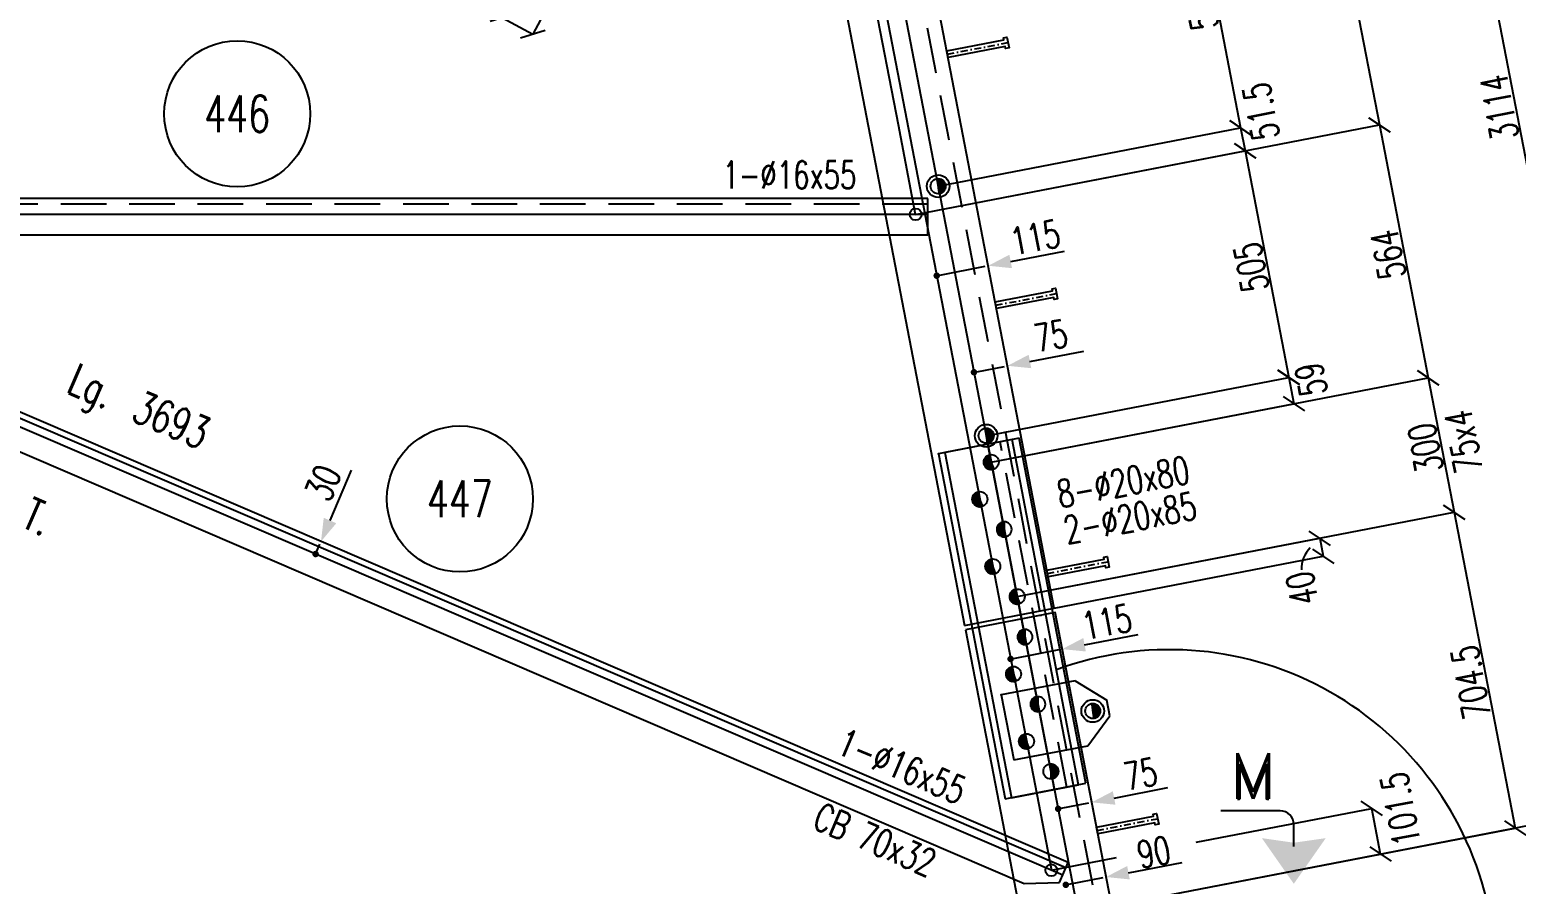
# Model space of a CAD drawing. Extents: x 554281 to 570501, y -34108 to -22628.
# Drawn here: x 565611 to 568868, y -29929 to -28057 of the extents above; entities that cross this region are included whole.
import ezdxf
from ezdxf.enums import TextEntityAlignment as Align

# ---------------------------------------------------------------- set-up
doc = ezdxf.new("R2010")
doc.units = 0
doc.header["$LTSCALE"] = 200
doc.header["$MEASUREMENT"] = 0
doc.linetypes.add('DASHDOT', pattern=[1, 0.5, -0.25, 0, -0.25])
doc.linetypes.add('DASHED', pattern=[0.75, 0.5, -0.25])
doc.layers.get('0').update_dxf_attribs({"linetype": 'CONTINUOUS'})
for name, color, linetype in [('ASSI', 6, 'CONTINUOUS'), ('BOLLINI_1', 7, 'CONTINUOUS'), ('Echelon', 1, 'CONTINUOUS'), ('FORI', 2, 'CONTINUOUS'), ('LINEA_ANG', 2, 'CONTINUOUS'), ('LINEE_PIASTRA', 2, 'CONTINUOUS'), ('LINEE_PIASTRE', 2, 'CONTINUOUS'), ('LS', 7, 'CONTINUOUS'), ('LSP', 3, 'CONTINUOUS'), ('MZ', 6, 'DASHDOT'), ('PIASTRE', 5, 'CONTINUOUS'), ('QT_MAL', 7, 'CONTINUOUS'), ('QT_MPR', 7, 'CONTINUOUS'), ('QT_MSP', 7, 'CONTINUOUS'), ('TRAT-Y', 7, 'DASHED')]:
    doc.layers.add(name, color=color, linetype=linetype)
doc.styles.add('QUOTE', font='ROMANS8.SHX', dxfattribs={"width": 0.7})
doc.styles.add('RD', font='ROMAND8.SHX', dxfattribs={"width": 0.7})
doc.styles.add('RQL', font='ROMANS8.SHX', dxfattribs={"width": 0.7})
doc.styles.add('RS', font='ROMANS8.shx', dxfattribs={"width": 0.7})
doc.styles.get("Standard").update_dxf_attribs({"font": 'ROMANS8.SHX', "width": 0.7})
doc.dimstyles.new('FRECCE1', dxfattribs={"dimtxt": 60, "dimasz": 6.66, "dimexe": 0, "dimexo": 0, "dimgap": 1, "dimtad": 1, "dimzin": 0, "dimdsep": 46, "dimtxsty": 'RS', "dimblk1": 'QUOTP', "dimblk2": 'QUOTF', "dimsah": 1, "dimcen": 0, "dimclrd": 2, "dimclre": 2, "dimclrt": 7, "dimadec": 0, "dimazin": 0, "dimtfac": 1, "dimtix": 1, "dimtmove": 2, "dimatfit": 3, "dimldrblk": 'QUOTP', "dimfxl": 1, "dimtolj": 1, "dimtzin": 0, "dimarcsym": 0})
doc.dimstyles.new('TRATTO', dxfattribs={"dimscale": 0, "dimtxt": 60, "dimasz": 40, "dimexe": 0, "dimexo": 0, "dimgap": 5, "dimtad": 1, "dimrnd": 0.5, "dimdsep": 46, "dimtxsty": 'RS', "dimblk1": 'OBLIQUE', "dimblk2": 'OBLIQUE', "dimsah": 1, "dimcen": 0.09, "dimclrd": 2, "dimclre": 2, "dimclrt": 7, "dimadec": 0, "dimazin": 0, "dimtfac": 1, "dimtix": 1, "dimtmove": 2, "dimatfit": 3, "dimfxl": 1, "dimtolj": 1, "dimtzin": 0, "dimarcsym": 0})

# ---------------------------------------------------------------- blocks, each defined once
blk = doc.blocks.new('ASSE98')
blk.add_line((0, 0), (1, 0))
at = {"color": 7, "style": 'QUOTE', "width": 0.5, "flags": 1}
for tag, p in [('TI', (1.38308, 6.82731)), ('DI_S', (1.38308, 6.42178)), ('D_S', (1.38308, 6.02092)), ('E_S', (1.38308, 5.68065)), ('NFORI', (1.36454, 5.29792)), ('ALAR', (1.36349, 4.93246)), ('FAM', (1.3775, 4.54645)), ('ALA', (1.38308, 4.19257)), ('DISP2', (1.38308, 3.84971)), ('DISP1', (1.38308, 3.50686)), ('PINZAF', (1.38308, 3.164)), ('PINZAI', (1.38308, 2.82114)), ('TRP', (1.38308, 2.47829)), ('NP', (1.38308, 2.13543)), ('SV', (1.38308, 1.79257)), ('PESO', (1.38308, 1.44971)), ('QUA', (1.38308, 1.10686)), ('LUN', (1.38308, 0.764)), ('PROF', (1.38308, 0.42114)), ('POS', (1.38308, 0.07829))]:
    blk.add_attdef(tag, p, '', height=0.2, dxfattribs=at)
at = {"color": 7, "flags": 1}
for tag, p in [('LAV1', (3.07431, 6.82847)), ('LAV2', (3.07431, 6.49513)), ('LAV3', (3.07431, 6.1618)), ('LAV4', (3.07431, 5.82847)), ('LAV5', (3.07431, 5.49513)), ('LAV6', (3.07431, 5.1618)), ('LAV7', (3.07431, 4.82847)), ('LAV8', (3.07431, 4.49513)), ('LAV9', (3.07431, 4.1618)), ('LAV10', (3.07431, 3.82847))]:
    blk.add_attdef(tag, p, '', height=0.2, dxfattribs=at)
blk = doc.blocks.new('16')
blk.add_circle((0, 0), 1)
blk = doc.blocks.new('20')
at = {"color": 0}
for p, q in [((0, 0.98), (0.02, 1)), ((0, 0.94), (0.06, 1)), ((1, -0.01), (0, 0.99)), ((0, 0.89), (0.1, 0.99)), ((0, 0.85), (0.14, 0.99)), ((0, 0.8), (0.18, 0.98)), ((0, 0.76), (0.22, 0.98)), ((0, 0.71), (0.25, 0.97)), ((0, 0.67), (0.29, 0.96)), ((1, -0.05), (0, 0.95)), ((0, 0.62), (0.32, 0.95)), ((0, 0.58), (0.36, 0.93)), ((0, 0.53), (0.39, 0.92)), ((0, 0.49), (0.42, 0.91)), ((1, -0.09), (0, 0.9)), ((0, 0.44), (0.45, 0.89)), ((0, 0.4), (0.48, 0.88)), ((0.99, -0.13), (0, 0.86)), ((0, 0.35), (0.51, 0.86)), ((0, 0.31), (0.54, 0.84)), ((0, 0.26), (0.56, 0.83)), ((0.99, -0.17), (0, 0.81)), ((0, 0.22), (0.59, 0.81)), ((0, 0.17), (0.61, 0.79)), ((0.98, -0.21), (0, 0.77)), ((0, 0.13), (0.64, 0.77)), ((0, 0.08), (0.66, 0.75)), ((0, 0.04), (0.69, 0.73)), ((0.97, -0.25), (0, 0.72)), ((0, -0.01), (0.71, 0.7)), ((0.96, -0.28), (0, 0.68)), ((0, -0.05), (0.73, 0.68)), ((0, -0.1), (0.75, 0.66)), ((0.95, -0.32), (0, 0.63)), ((0, -0.14), (0.77, 0.63)), ((0, -0.19), (0.79, 0.61)), ((0.94, -0.35), (0, 0.59)), ((0, -0.23), (0.81, 0.58)), ((0, -0.28), (0.83, 0.56)), ((0.92, -0.38), (0, 0.54)), ((0, -0.32), (0.85, 0.53)), ((0.91, -0.41), (0, 0.5)), ((0, -0.36), (0.87, 0.5)), ((0, -0.41), (0.88, 0.47)), ((0.9, -0.44), (0, 0.45)), ((0, -0.45), (0.9, 0.44)), ((0.88, -0.47), (0, 0.41)), ((0, -0.5), (0.91, 0.41)), ((0, -0.54), (0.92, 0.38)), ((0.87, -0.5), (0, 0.36)), ((0, -0.59), (0.94, 0.35)), ((0.85, -0.53), (0, 0.32)), ((0, -0.63), (0.95, 0.31)), ((0, -0.68), (0.96, 0.28)), ((0.83, -0.56), (0, 0.27)), ((0, -0.72), (0.97, 0.25)), ((0.81, -0.58), (0, 0.23)), ((0, -0.77), (0.98, 0.21)), ((0.79, -0.61), (0, 0.18)), ((0, -0.81), (0.99, 0.17)), ((0.77, -0.63), (0, 0.14)), ((0, -0.86), (0.99, 0.13)), ((0.75, -0.66), (0, 0.09)), ((0, -0.9), (1, 0.09)), ((0.73, -0.68), (0, 0.05)), ((0, -0.95), (1, 0.05)), ((0.71, -0.7), (0, 0.01)), ((0, -0.99), (1, 0.01)), ((1, 0.04), (0.04, 1)), ((1, 0.09), (0.09, 1)), ((0.99, 0.14), (0.14, 0.99)), ((0.98, 0.19), (0.19, 0.98)), ((0.97, 0.25), (0.25, 0.97)), ((0.95, 0.31), (0.31, 0.95)), ((0.92, 0.38), (0.38, 0.92)), ((0.88, 0.47), (0.47, 0.88)), ((0.81, 0.59), (0.59, 0.81)), ((0.69, -0.73), (0, -0.04)), ((0.66, -0.75), (0, -0.08)), ((0.64, -0.77), (0, -0.13)), ((0.61, -0.79), (0, -0.17)), ((0.59, -0.81), (0, -0.22)), ((0.56, -0.83), (0, -0.26)), ((0.54, -0.84), (0, -0.31)), ((0.51, -0.86), (0, -0.35)), ((0.48, -0.88), (0, -0.4)), ((0.45, -0.89), (0, -0.44)), ((0.42, -0.91), (0, -0.49)), ((0.39, -0.92), (0, -0.53)), ((0.36, -0.93), (0, -0.58)), ((0.32, -0.95), (0, -0.62)), ((0.29, -0.96), (0, -0.67)), ((0.25, -0.97), (0, -0.71)), ((0.22, -0.98), (0, -0.76)), ((0.18, -0.98), (0, -0.8)), ((0.14, -0.99), (0, -0.85)), ((0.1, -0.99), (0, -0.89)), ((0.04, -1), (1, -0.04)), ((0.09, -1), (1, -0.09)), ((0.14, -0.99), (0.99, -0.14)), ((0.19, -0.98), (0.98, -0.19)), ((0.25, -0.97), (0.97, -0.25)), ((0.31, -0.95), (0.95, -0.31)), ((0.38, -0.92), (0.92, -0.38)), ((0.47, -0.88), (0.88, -0.47)), ((0.59, -0.81), (0.81, -0.59))]:
    blk.add_line(p, q, dxfattribs=at)
blk.add_line((0, 1), (0, -1))
blk.add_circle((0, 0), 1)
blk = doc.blocks.new('MRKR_98')
blk.add_point((0, 0))
at = {"color": 7, "style": 'QUOTE', "width": 0.5, "flags": 1}
for tag, p in [('TI', (3.73, 6.83)), ('DI_S', (3.73, 6.42)), ('AUX2', (3.71, 4.93)), ('NFORI', (3.72, 5.3)), ('D_S', (3.73, 6.02)), ('E_S', (3.73, 5.68)), ('AUX1', (3.73, 4.19)), ('FAM', (3.73, 4.55)), ('COMMESSA', (3.73, 3.85)), ('MD', (3.73, 3.51)), ('MP', (3.73, 3.16)), ('LARGHEZZA', (3.73, 2.82)), ('SPESSORE', (3.73, 2.48)), ('NP', (3.73, 2.14)), ('SV', (3.73, 1.79)), ('PESO', (3.73, 1.45)), ('QUA', (3.73, 1.11)), ('LUN', (3.73, 0.76)), ('PROF', (3.73, 0.42)), ('POS', (3.73, 0.08))]:
    blk.add_attdef(tag, p, '', height=0.2, dxfattribs=at)
at = {"color": 7, "flags": 1}
for tag, p in [('LAV1', (5.26, 6.88)), ('LAV2', (5.26, 6.55)), ('LAV3', (5.26, 6.21)), ('LAV4', (5.26, 5.88)), ('LAV5', (5.26, 5.55)), ('LAV6', (5.26, 5.21)), ('LAV7', (5.26, 4.88)), ('LAV8', (5.26, 4.55)), ('LAV9', (5.26, 4.21)), ('LAV10', (5.26, 3.88))]:
    blk.add_attdef(tag, p, '', height=0.2, dxfattribs=at)
blk = doc.blocks.new('A$C6E393FD9')
at = {"layer": 'Echelon', "color": 3}
blk.add_lwpolyline([(2.5, 0), (0, 19.8), (168.6, 41.4), (167.9, 47.2), (177.8, 48.5), (181.8, 17.1), (171.9, 15.8), (171.2, 21.6), (2.5, 0)], close=True, dxfattribs=at)
at = {"layer": 'MZ', "ltscale": 0.2}
blk.add_line((1.3, 9.9), (179.8, 32.8), dxfattribs=at)
blk = doc.blocks.new('P20')
at = {"color": 0}
for p, q in [((0, 0.98), (0.02, 1)), ((0, 0.94), (0.06, 1)), ((1, -0.01), (0, 0.99)), ((0, 0.89), (0.1, 0.99)), ((0, 0.85), (0.14, 0.99)), ((0, 0.8), (0.18, 0.98)), ((0, 0.76), (0.22, 0.98)), ((0, 0.71), (0.25, 0.97)), ((0, 0.67), (0.29, 0.96)), ((1, -0.05), (0, 0.95)), ((0, 0.62), (0.32, 0.95)), ((0, 0.58), (0.36, 0.93)), ((0, 0.53), (0.39, 0.92)), ((0, 0.49), (0.42, 0.91)), ((1, -0.09), (0, 0.9)), ((0, 0.44), (0.45, 0.89)), ((0, 0.4), (0.48, 0.88)), ((0.99, -0.13), (0, 0.86)), ((0, 0.35), (0.51, 0.86)), ((0, 0.31), (0.54, 0.84)), ((0, 0.26), (0.56, 0.83)), ((0.99, -0.17), (0, 0.81)), ((0, 0.22), (0.59, 0.81)), ((0, 0.17), (0.61, 0.79)), ((0.98, -0.21), (0, 0.77)), ((0, 0.13), (0.64, 0.77)), ((0, 0.08), (0.66, 0.75)), ((0, 0.04), (0.69, 0.73)), ((0.97, -0.25), (0, 0.72)), ((0, -0.01), (0.71, 0.7)), ((0.96, -0.28), (0, 0.68)), ((0, -0.05), (0.73, 0.68)), ((0, -0.1), (0.75, 0.66)), ((0.95, -0.32), (0, 0.63)), ((0, -0.14), (0.77, 0.63)), ((0, -0.19), (0.79, 0.61)), ((0.94, -0.35), (0, 0.59)), ((0, -0.23), (0.81, 0.58)), ((0, -0.28), (0.83, 0.56)), ((0.92, -0.38), (0, 0.54)), ((0, -0.32), (0.85, 0.53)), ((0.91, -0.41), (0, 0.5)), ((0, -0.36), (0.87, 0.5)), ((0, -0.41), (0.88, 0.47)), ((0.9, -0.44), (0, 0.45)), ((0, -0.45), (0.9, 0.44)), ((0.88, -0.47), (0, 0.41)), ((0, -0.5), (0.91, 0.41)), ((0, -0.54), (0.92, 0.38)), ((0.87, -0.5), (0, 0.36)), ((0, -0.59), (0.94, 0.35)), ((0.85, -0.53), (0, 0.32)), ((0, -0.63), (0.95, 0.31)), ((0, -0.68), (0.96, 0.28)), ((0.83, -0.56), (0, 0.27)), ((0, -0.72), (0.97, 0.25)), ((0.81, -0.58), (0, 0.23)), ((0, -0.77), (0.98, 0.21)), ((0.79, -0.61), (0, 0.18)), ((0, -0.81), (0.99, 0.17)), ((0.77, -0.63), (0, 0.14)), ((0, -0.86), (0.99, 0.13)), ((0.75, -0.66), (0, 0.09)), ((0, -0.9), (1, 0.09)), ((0.73, -0.68), (0, 0.05)), ((0, -0.95), (1, 0.05)), ((0.71, -0.7), (0, 0.01)), ((0, -0.99), (1, 0.01)), ((1, 0.04), (0.04, 1)), ((1, 0.09), (0.09, 1)), ((0.99, 0.14), (0.14, 0.99)), ((0.98, 0.19), (0.19, 0.98)), ((0.97, 0.25), (0.25, 0.97)), ((0.95, 0.31), (0.31, 0.95)), ((0.92, 0.38), (0.38, 0.92)), ((0.88, 0.47), (0.47, 0.88)), ((0.81, 0.59), (0.59, 0.81)), ((0.69, -0.73), (0, -0.04)), ((0.66, -0.75), (0, -0.08)), ((0.64, -0.77), (0, -0.13)), ((0.61, -0.79), (0, -0.17)), ((0.59, -0.81), (0, -0.22)), ((0.56, -0.83), (0, -0.26)), ((0.54, -0.84), (0, -0.31)), ((0.51, -0.86), (0, -0.35)), ((0.48, -0.88), (0, -0.4)), ((0.45, -0.89), (0, -0.44)), ((0.42, -0.91), (0, -0.49)), ((0.39, -0.92), (0, -0.53)), ((0.36, -0.93), (0, -0.58)), ((0.32, -0.95), (0, -0.62)), ((0.29, -0.96), (0, -0.67)), ((0.25, -0.97), (0, -0.71)), ((0.22, -0.98), (0, -0.76)), ((0.18, -0.98), (0, -0.8)), ((0.14, -0.99), (0, -0.85)), ((0.1, -0.99), (0, -0.89)), ((0.04, -1), (1, -0.04)), ((0.09, -1), (1, -0.09)), ((0.14, -0.99), (0.99, -0.14)), ((0.19, -0.98), (0.98, -0.19)), ((0.25, -0.97), (0.97, -0.25)), ((0.31, -0.95), (0.95, -0.31)), ((0.38, -0.92), (0.92, -0.38)), ((0.47, -0.88), (0.88, -0.47)), ((0.59, -0.81), (0.81, -0.59))]:
    blk.add_line(p, q, dxfattribs=at)
for radius in [1.5, 1]:
    blk.add_circle((0, 0), radius)
blk = doc.blocks.new('QUOTP')
at = {"layer": 'ASSI', "color": 2, "const_width": 1.07}
blk.add_lwpolyline([(-0.53, 0, 1), (0.53, 0, 1)], format="xyb", close=True, dxfattribs=at)
blk = doc.blocks.new('QUOTF')
at = {"layer": 'LS', "color": 2}
blk.add_line((7.5, 0), (25.5, 0), dxfattribs=at)
blk.add_solid([(7.5, 2.25), (0, 0), (7.5, -2.25)], dxfattribs=at)
blk = doc.blocks.new('*D36')
at = {"layer": 'QT_MAL', "color": 2, "lineweight": -2, "transparency": 16777216}
for p, q in [((567604.6, -28594.6), (567704.4, -28575.3)), ((567711, -28574.1), (567711, -28574.1)), ((567598, -28595.8), (567598, -28595.8))]:
    blk.add_line(p, q, dxfattribs=at)
at = {"layer": 'QT_MAL', "color": 2, "lineweight": -2, "transparency": 16777216, "xscale": 6.66, "yscale": 6.66, "zscale": 6.66}
for name, p, rotation in [('QUOTF', (567711, -28574.1), 10.91543261025154), ('QUOTP', (567598, -28595.8), 190.9154326102515)]:
    blk.add_blockref(name, p, dxfattribs=dict(at, rotation=rotation))
at = {"layer": 'QT_MAL', "color": 7, "transparency": 16777216, "insert": (567813.9, -28512.2), "char_height": 60, "attachment_point": 5, "rotation": 10.9154, "style": 'RS'}
blk.add_mtext('\\A1;115', dxfattribs=at)
blk = doc.blocks.new('*D37')
at = {"layer": 'QT_MAL', "color": 2, "lineweight": -2, "transparency": 16777216}
for p, q in [((567679.6, -28807.4), (567679.6, -28807.4)), ((567686.1, -28806.1), (567746.7, -28794.5)), ((567753.2, -28793.2), (567753.2, -28793.2))]:
    blk.add_line(p, q, dxfattribs=at)
at = {"layer": 'QT_MAL', "color": 2, "lineweight": -2, "transparency": 16777216, "xscale": 6.66, "yscale": 6.66, "zscale": 6.66}
for name, p, rotation in [('QUOTF', (567753.2, -28793.2), 10.91543261025154), ('QUOTP', (567679.6, -28807.4), 190.9154326102515)]:
    blk.add_blockref(name, p, dxfattribs=dict(at, rotation=rotation))
at = {"layer": 'QT_MAL', "color": 7, "transparency": 16777216, "insert": (567848.1, -28727.5), "char_height": 60, "attachment_point": 5, "rotation": 10.9154, "style": 'RS'}
blk.add_mtext('\\A1;75', dxfattribs=at)
blk = doc.blocks.new('_OBLIQUE')
at = {"color": 0, "linetype": 'ByBlock'}
blk.add_line((-0.5, -0.5), (0.5, 0.5), dxfattribs=at)
blk = doc.blocks.new('*D43')
at = {"layer": 'QT_MPR', "color": 2, "lineweight": -2, "transparency": 16777216}
for p, q in [((567318.1, -26932.9), (568570, -26691.4)), ((568570, -26691.4), (569159.6, -29748.8)), ((567907.7, -29990.3), (569159.6, -29748.8))]:
    blk.add_line(p, q, dxfattribs=at)
at = {"layer": 'QT_MPR', "color": 2, "lineweight": -2, "transparency": 16777216, "xscale": 40, "yscale": 40, "zscale": 40}
for p, rotation in [((568570, -26691.4), 100.9154326102515), ((569159.6, -29748.8), 280.9154326102516)]:
    blk.add_blockref('_OBLIQUE', p, dxfattribs=dict(at, rotation=rotation))
at = {"layer": 'QT_MPR', "color": 7, "transparency": 16777216, "insert": (568830.4, -28226.8), "char_height": 60, "attachment_point": 5, "rotation": 100.9154, "style": 'RS'}
blk.add_mtext('\\A1;3114', dxfattribs=at)
blk = doc.blocks.new('*D55')
at = {"layer": 'QT_MPR', "color": 2, "lineweight": -2, "transparency": 16777216}
for p, q in [((567286.1, -26978.3), (568282.7, -26786.1)), ((568282.7, -26786.1), (568568, -28265.6)), ((567551.8, -28461.6), (568568, -28265.6))]:
    blk.add_line(p, q, dxfattribs=at)
at = {"layer": 'QT_MPR', "color": 2, "lineweight": -2, "transparency": 16777216, "xscale": 40, "yscale": 40, "zscale": 40}
for p, rotation in [((568282.7, -26786.1), 100.9154326102515), ((568568, -28265.6), 280.9154326102516)]:
    blk.add_blockref('_OBLIQUE', p, dxfattribs=dict(at, rotation=rotation))
at = {"layer": 'QT_MPR', "color": 7, "transparency": 16777216, "insert": (568391, -27532.5), "char_height": 60, "attachment_point": 5, "rotation": 100.9154, "style": 'RS'}
blk.add_mtext('\\A1;1507', dxfattribs=at)
blk = doc.blocks.new('*D56')
at = {"layer": 'QT_MPR', "color": 2, "lineweight": -2, "transparency": 16777216}
for p, q in [((567551.8, -28461.6), (568568, -28265.6)), ((568568, -28265.6), (568674.9, -28819.5)), ((567717.5, -29004.2), (568674.9, -28819.5))]:
    blk.add_line(p, q, dxfattribs=at)
at = {"layer": 'QT_MPR', "color": 2, "lineweight": -2, "transparency": 16777216, "xscale": 40, "yscale": 40, "zscale": 40}
for p, rotation in [((568568, -28265.6), 100.9154326102515), ((568674.9, -28819.5), 280.9154326102516)]:
    blk.add_blockref('_OBLIQUE', p, dxfattribs=dict(at, rotation=rotation))
at = {"layer": 'QT_MPR', "color": 7, "transparency": 16777216, "insert": (568587.1, -28549.2), "char_height": 60, "attachment_point": 5, "rotation": 100.9154, "style": 'RS'}
blk.add_mtext('\\A1;564', dxfattribs=at)
blk = doc.blocks.new('*D57')
at = {"layer": 'QT_MPR', "color": 2, "lineweight": -2, "transparency": 16777216}
for p, q in [((567717.5, -29004.2), (568674.9, -28819.5)), ((568674.9, -28819.5), (568731.7, -29114.1)), ((567774.3, -29298.7), (568731.7, -29114.1))]:
    blk.add_line(p, q, dxfattribs=at)
at = {"layer": 'QT_MPR', "color": 2, "lineweight": -2, "transparency": 16777216, "xscale": 40, "yscale": 40, "zscale": 40}
for p, rotation in [((568674.9, -28819.5), 100.9154326102515), ((568731.7, -29114.1), 280.9154326102516)]:
    blk.add_blockref('_OBLIQUE', p, dxfattribs=dict(at, rotation=rotation))
at = {"layer": 'QT_MPR', "color": 7, "transparency": 16777216, "insert": (568751.8, -28958.9), "char_height": 60, "attachment_point": 5, "rotation": 100.9154, "style": 'RS'}
blk.add_mtext('\\A1;75x4', dxfattribs=at)
blk = doc.blocks.new('*D58')
at = {"layer": 'QT_MPR', "color": 2, "lineweight": -2, "transparency": 16777216}
for p, q in [((567717.5, -29004.2), (568674.9, -28819.5)), ((568674.9, -28819.5), (568731.7, -29114.1)), ((567774.3, -29298.7), (568731.7, -29114.1))]:
    blk.add_line(p, q, dxfattribs=at)
at = {"layer": 'QT_MPR', "color": 2, "lineweight": -2, "transparency": 16777216, "xscale": 40, "yscale": 40, "zscale": 40}
for p, rotation in [((568674.9, -28819.5), 100.9154326102515), ((568731.7, -29114.1), 280.9154326102516)]:
    blk.add_blockref('_OBLIQUE', p, dxfattribs=dict(at, rotation=rotation))
at = {"layer": 'QT_MPR', "color": 7, "transparency": 16777216, "insert": (568668.9, -28973.4), "char_height": 60, "attachment_point": 5, "rotation": 100.9154, "style": 'RS'}
blk.add_mtext('\\A1;300', dxfattribs=at)
blk = doc.blocks.new('*D59')
at = {"layer": 'QT_MPR', "color": 2, "lineweight": -2, "transparency": 16777216}
for p, q in [((567774.3, -29298.7), (568437.1, -29170.9)), ((568437.1, -29170.9), (568444.7, -29210.5)), ((567855.6, -29324.1), (568444.7, -29210.5))]:
    blk.add_line(p, q, dxfattribs=at)
at = {"layer": 'QT_MPR', "color": 2, "lineweight": -2, "transparency": 16777216, "xscale": 40, "yscale": 40, "zscale": 40}
for p, rotation in [((568437.1, -29170.9), 100.9154326102515), ((568444.7, -29210.5), 280.9154326102516)]:
    blk.add_blockref('_OBLIQUE', p, dxfattribs=dict(at, rotation=rotation))
at = {"layer": 'QT_MPR', "color": 7, "transparency": 16777216, "insert": (568398.2, -29280.8), "char_height": 60, "attachment_point": 5, "rotation": 100.9154, "style": 'RS'}
blk.add_mtext('\\A1;40', dxfattribs=at)
blk = doc.blocks.new('*D60')
at = {"layer": 'QT_MPR', "color": 2, "lineweight": -2, "transparency": 16777216}
for p, q in [((567774.3, -29298.7), (568731.7, -29114.1)), ((568731.7, -29114.1), (568865, -29805.6)), ((567907.7, -29990.3), (568865, -29805.6))]:
    blk.add_line(p, q, dxfattribs=at)
at = {"layer": 'QT_MPR', "color": 2, "lineweight": -2, "transparency": 16777216, "xscale": 40, "yscale": 40, "zscale": 40}
for p, rotation in [((568731.7, -29114.1), 100.9154326102515), ((568865, -29805.6), 280.9154326102516)]:
    blk.add_blockref('_OBLIQUE', p, dxfattribs=dict(at, rotation=rotation))
at = {"layer": 'QT_MPR', "color": 7, "transparency": 16777216, "insert": (568767.8, -29486.3), "char_height": 60, "attachment_point": 5, "rotation": 100.9154, "style": 'RS'}
blk.add_mtext('\\A1;704.5', dxfattribs=at)
blk = doc.blocks.new('*D71')
at = {"layer": 'QT_MSP', "color": 2, "lineweight": -2, "transparency": 16777216}
for p, q in [((567494.9, -27850), (568157.7, -27722.2)), ((568157.7, -27722.2), (568263.8, -28272)), ((567601, -28399.8), (568263.8, -28272))]:
    blk.add_line(p, q, dxfattribs=at)
at = {"layer": 'QT_MSP', "color": 2, "lineweight": -2, "transparency": 16777216, "xscale": 40, "yscale": 40, "zscale": 40}
for p, rotation in [((568157.7, -27722.2), 100.9154326102515), ((568263.8, -28272), 280.9154326102516)]:
    blk.add_blockref('_OBLIQUE', p, dxfattribs=dict(at, rotation=rotation))
at = {"layer": 'QT_MSP', "color": 7, "transparency": 16777216, "insert": (568176.4, -28003.7), "char_height": 60, "attachment_point": 5, "rotation": 100.9154, "style": 'RS'}
blk.add_mtext('\\A1;560', dxfattribs=at)
blk = doc.blocks.new('*D72')
at = {"layer": 'QT_MSP', "color": 2, "lineweight": -2, "transparency": 16777216}
for p, q in [((567601, -28399.8), (568263.8, -28272)), ((568263.8, -28272), (568273.5, -28322.4)), ((567551.8, -28461.6), (568273.5, -28322.4))]:
    blk.add_line(p, q, dxfattribs=at)
at = {"layer": 'QT_MSP', "color": 2, "lineweight": -2, "transparency": 16777216, "xscale": 40, "yscale": 40, "zscale": 40}
for p, rotation in [((568263.8, -28272), 100.9154326102515), ((568273.5, -28322.4), 280.9154326102516)]:
    blk.add_blockref('_OBLIQUE', p, dxfattribs=dict(at, rotation=rotation))
at = {"layer": 'QT_MSP', "color": 7, "transparency": 16777216, "insert": (568308.1, -28235.8), "char_height": 60, "attachment_point": 5, "rotation": 100.9154, "style": 'RS'}
blk.add_mtext('\\A1;51.5', dxfattribs=at)
blk = doc.blocks.new('*D73')
at = {"layer": 'QT_MSP', "color": 2, "lineweight": -2, "transparency": 16777216}
for p, q in [((567551.8, -28461.6), (568273.5, -28322.4)), ((568273.5, -28322.4), (568369.1, -28818.5)), ((567706.4, -28946.3), (568369.1, -28818.5))]:
    blk.add_line(p, q, dxfattribs=at)
at = {"layer": 'QT_MSP', "color": 2, "lineweight": -2, "transparency": 16777216, "xscale": 40, "yscale": 40, "zscale": 40}
for p, rotation in [((568273.5, -28322.4), 100.9154326102515), ((568369.1, -28818.5), 280.9154326102516)]:
    blk.add_blockref('_OBLIQUE', p, dxfattribs=dict(at, rotation=rotation))
at = {"layer": 'QT_MSP', "color": 7, "transparency": 16777216, "insert": (568286.9, -28577.1), "char_height": 60, "attachment_point": 5, "rotation": 100.9154, "style": 'RS'}
blk.add_mtext('\\A1;505', dxfattribs=at)
blk = doc.blocks.new('*D74')
at = {"layer": 'QT_MSP', "color": 2, "lineweight": -2, "transparency": 16777216}
for p, q in [((567706.4, -28946.3), (568369.1, -28818.5)), ((568369.1, -28818.5), (568380.3, -28876.3)), ((567717.5, -29004.2), (568380.3, -28876.3))]:
    blk.add_line(p, q, dxfattribs=at)
at = {"layer": 'QT_MSP', "color": 2, "lineweight": -2, "transparency": 16777216, "xscale": 40, "yscale": 40, "zscale": 40}
for p, rotation in [((568369.1, -28818.5), 100.9154326102515), ((568380.3, -28876.3), 280.9154326102516)]:
    blk.add_blockref('_OBLIQUE', p, dxfattribs=dict(at, rotation=rotation))
at = {"layer": 'QT_MSP', "color": 7, "transparency": 16777216, "insert": (568418.1, -28822.9), "char_height": 60, "attachment_point": 5, "rotation": 100.9154, "style": 'RS'}
blk.add_mtext('\\A1;59', dxfattribs=at)
blk = doc.blocks.new('*D86')
at = {"layer": 'QT_MPR', "color": 2, "lineweight": -2, "transparency": 16777216}
for p, q in [((569868.5, -26480.3), (568871.9, -26672.5)), ((568871.9, -26672.5), (569157.2, -28152)), ((570173.5, -27956), (569157.2, -28152))]:
    blk.add_line(p, q, dxfattribs=at)
at = {"layer": 'QT_MPR', "color": 2, "lineweight": -2, "transparency": 16777216, "xscale": 40, "yscale": 40, "zscale": 40}
for p, rotation in [((568871.9, -26672.5), 100.9154326102302), ((569157.2, -28152), 280.9154326102301)]:
    blk.add_blockref('_OBLIQUE', p, dxfattribs=dict(at, rotation=rotation))
at = {"layer": 'QT_MPR', "color": 7, "transparency": 16777216, "insert": (568980.2, -27418.8), "char_height": 60, "attachment_point": 5, "rotation": 100.9154, "style": 'RS'}
blk.add_mtext('\\A1;1507', dxfattribs=at)
blk = doc.blocks.new('*D106')
at = {"layer": 'LS', "color": 2, "lineweight": -2, "transparency": 16777216}
for p, q in [((568166.1, -29836.9), (568551.2, -29762.6)), ((568570.5, -29862.5), (568551.2, -29762.6)), ((567907.7, -29990.3), (568570.5, -29862.5))]:
    blk.add_line(p, q, dxfattribs=at)
at = {"layer": 'LS', "color": 2, "lineweight": -2, "transparency": 16777216, "xscale": 40, "yscale": 40, "zscale": 40}
for p, rotation in [((568551.2, -29762.6), 100.9154326102461), ((568570.5, -29862.5), 280.9154326102461)]:
    blk.add_blockref('_OBLIQUE', p, dxfattribs=dict(at, rotation=rotation))
at = {"layer": 'LS', "color": 7, "transparency": 16777216, "insert": (568613.6, -29764.3), "char_height": 60, "attachment_point": 5, "rotation": 100.9154, "style": 'RS'}
blk.add_mtext('\\A1;101.5', dxfattribs=at)
blk = doc.blocks.new('*D107')
at = {"layer": 'QT_MAL', "color": 2, "lineweight": -2, "transparency": 16777216}
for p, q in [((567759.9, -29435.4), (567759.9, -29435.4)), ((567766.5, -29434.2), (567866.3, -29414.9)), ((567872.9, -29413.7), (567872.9, -29413.7))]:
    blk.add_line(p, q, dxfattribs=at)
at = {"layer": 'QT_MAL', "color": 2, "lineweight": -2, "transparency": 16777216, "xscale": 6.66, "yscale": 6.66, "zscale": 6.66}
for name, p, rotation in [('QUOTF', (567872.9, -29413.7), 10.91543261024065), ('QUOTP', (567759.9, -29435.4), 190.9154326102406)]:
    blk.add_blockref(name, p, dxfattribs=dict(at, rotation=rotation))
at = {"layer": 'QT_MAL', "color": 7, "transparency": 16777216, "insert": (567970.8, -29354.3), "char_height": 60, "attachment_point": 5, "rotation": 10.9154, "style": 'RS'}
blk.add_mtext('\\A1;115', dxfattribs=at)
blk = doc.blocks.new('*D108')
at = {"layer": 'QT_MAL', "color": 2, "lineweight": -2, "transparency": 16777216}
for p, q in [((567887.3, -29928.6), (567962.6, -29914.1)), ((567969.1, -29912.9), (567969.1, -29912.9)), ((567880.8, -29929.9), (567880.8, -29929.9))]:
    blk.add_line(p, q, dxfattribs=at)
at = {"layer": 'QT_MAL', "color": 2, "lineweight": -2, "transparency": 16777216, "xscale": 6.66, "yscale": 6.66, "zscale": 6.66}
for name, p, rotation in [('QUOTF', (567969.1, -29912.9), 10.91543261025337), ('QUOTP', (567880.8, -29929.9), 190.9154326102534)]:
    blk.add_blockref(name, p, dxfattribs=dict(at, rotation=rotation))
at = {"layer": 'QT_MAL', "color": 7, "transparency": 16777216, "insert": (568073.7, -29858.7), "char_height": 60, "attachment_point": 5, "rotation": 10.9154, "style": 'RS'}
blk.add_mtext('\\A1;90', dxfattribs=at)
blk = doc.blocks.new('*D109')
at = {"layer": 'QT_MAL', "color": 2, "lineweight": -2, "transparency": 16777216}
for p, q in [((567864, -29763.5), (567864, -29763.5)), ((567870.5, -29762.3), (567931.1, -29750.6)), ((567937.6, -29749.3), (567937.6, -29749.3))]:
    blk.add_line(p, q, dxfattribs=at)
at = {"layer": 'QT_MAL', "color": 2, "lineweight": -2, "transparency": 16777216, "xscale": 6.66, "yscale": 6.66, "zscale": 6.66}
for name, p, rotation in [('QUOTF', (567937.6, -29749.3), 10.91543261024065), ('QUOTP', (567864, -29763.5), 190.9154326102406)]:
    blk.add_blockref(name, p, dxfattribs=dict(at, rotation=rotation))
at = {"layer": 'QT_MAL', "color": 7, "transparency": 16777216, "insert": (568044.5, -29687.4), "char_height": 60, "attachment_point": 5, "rotation": 10.9154, "style": 'RS'}
blk.add_mtext('\\A1;75', dxfattribs=at)
blk = doc.blocks.new('*D115')
at = {"layer": 'QT_MPR', "color": 2, "lineweight": -2, "transparency": 16777216}
for p, q in [((567265.3, -26870.8), (566646.5, -28030.8)), ((567318.1, -26932.9), (566713.3, -28066.5)), ((566646.5, -28030.8), (566713.3, -28066.5))]:
    blk.add_line(p, q, dxfattribs=at)
at = {"layer": 'QT_MPR', "color": 2, "lineweight": -2, "transparency": 16777216, "xscale": 40, "yscale": 40, "zscale": 40}
for p, rotation in [((566646.5, -28030.8), 151.9214835772058), ((566713.3, -28066.5), 331.9214835772058)]:
    blk.add_blockref('_OBLIQUE', p, dxfattribs=dict(at, rotation=rotation))
at = {"layer": 'QT_MPR', "color": 7, "transparency": 16777216, "insert": (566572.5, -27940.2), "char_height": 60, "attachment_point": 5, "rotation": 331.9215, "style": 'RS'}
blk.add_mtext('\\A1;75.5', dxfattribs=at)
blk = doc.blocks.new('xxx')
blk.add_circle((0, 0), 8)
at = {"color": 3, "style": 'RQL', "width": 0.7}
blk.add_attdef('POS', text='', height=4, dxfattribs=at).set_placement((0, 0), align=Align.MIDDLE)
at = {"color": 3, "style": 'RQL', "width": 0.7, "flags": 1}
blk.add_attdef('POS1', (-0.39, -5.42), '', height=2, dxfattribs=at)
at = {"style": 'RQL', "width": 0.7, "flags": 1}
blk.add_attdef('TIPO', (-0.39, -8.66), '', height=2, dxfattribs=at)
blk = doc.blocks.new('*D126')
at = {"layer": 'QT_MAL', "color": 2, "lineweight": -2, "transparency": 16777216}
blk.add_line((566239.9, -29199.4), (566246.5, -29184.1), dxfattribs=at)
at = {"layer": 'QT_MAL', "color": 2, "lineweight": -2, "transparency": 16777216, "xscale": 6.66, "yscale": 6.66, "zscale": 6.66}
for name, p, rotation in [('QUOTF', (566249.1, -29178), 66.75103833927389), ('QUOTP', (566237.3, -29205.5), 246.7510383392739)]:
    blk.add_blockref(name, p, dxfattribs=dict(at, rotation=rotation))
at = {"layer": 'QT_MAL', "color": 7, "transparency": 16777216, "insert": (566253.8, -29049.7), "char_height": 60, "attachment_point": 5, "rotation": 66.751, "style": 'RS'}
blk.add_mtext('\\A1;30', dxfattribs=at)
blk = doc.blocks.new('bull')
at = {"style": 'RS', "width": 0.7, "flags": 1}
for tag, p in [('NN', (-12.25, 0)), ('DIAMETRO', (0, -4.86)), ('SERRAGGIO', (0, -9.71)), ('LUNGHEZZA', (0, -14.57)), ('NB', (0, -19.43)), ('TIPO', (0, -24.12)), ('EL', (-0.14, -29))]:
    blk.add_attdef(tag, p, '', height=3, dxfattribs=at)
at = {"style": 'RS', "width": 0.7}
blk.add_attdef('BULLONE', (0, 0), '', height=3, dxfattribs=at)

msp = doc.modelspace()

# ---------------------------------------------------------------- linework, layer by layer
at = {"layer": 'ASSI', "color": 6}
for p, q in [((567513.967, -28265.531), (566962.159, -25404.185)), ((567551.774, -28461.575), (567513.967, -28265.531))]:
    msp.add_line(p, q, dxfattribs=at)
at = {"layer": 'LINEA_ANG'}
for p, q in [((567855.604, -29324.131), (566678.164, -23218.629)), ((566481.783, -23256.501), (567659.223, -29362.003)), ((567578.774, -28426.575), (564478.774, -28426.575)), ((567885.796, -29881.098), (564492.673, -28423.37)), ((567578.774, -28506.575), (567578.774, -28426.575)), ((564461.095, -28496.874), (567789.902, -29926.971)), ((564478.774, -28506.575), (567578.774, -28506.575)), ((567762.954, -28954.656), (567615.668, -28983.06)), ((567615.668, -28983.06), (567761.475, -29739.129)), ((567908.762, -29710.725), (567762.954, -28954.656)), ((567659.223, -29362.003), (567855.604, -29324.131)), ((567659.223, -29362.003), (567855.604, -29324.131)), ((567857.396, -29333.418), (567661.014, -29371.29)), ((568056.602, -30366.385), (567857.396, -29333.418)), ((567661.014, -29371.29), (567860.221, -30404.257)), ((567761.475, -29739.129), (567908.762, -29710.725)), ((567866.849, -29925.2), (567885.796, -29881.098)), ((567789.902, -29926.971), (567866.849, -29925.2))]:
    msp.add_line(p, q, dxfattribs=at)
at = {"layer": 'LINEA_ANG', "color": 2}
msp.add_line((567880.861, -29892.583), (564487.739, -28434.855), dxfattribs=at)
at = {"layer": 'LINEE_PIASTRA'}
for p, q in [((567901.504, -29482.979), (567970.834, -29525.622)), ((567928.961, -29625.355), (567977.461, -29559.989))]:
    msp.add_line(p, q, dxfattribs=at)
at = {"layer": 'LINEE_PIASTRE'}
for p, q in [((567778.665, -28951.626), (567601.922, -28985.711)), ((567924.472, -29707.695), (567778.665, -28951.626)), ((567601.922, -28985.711), (567747.729, -29741.78)), ((567901.504, -29482.979), (567739.49, -29514.223)), ((567739.49, -29514.223), (567766.947, -29656.6)), ((567977.461, -29559.989), (567970.834, -29525.622)), ((567766.947, -29656.6), (567928.961, -29625.355)), ((567747.729, -29741.78), (567924.472, -29707.695))]:
    msp.add_line(p, q, dxfattribs=at)
at = {"layer": 'LS', "color": 6}
for p, q in [((566604.512, -23232.833), (567932.619, -30119.605)), ((567265.344, -26870.755), (567849.146, -29898.004))]:
    msp.add_line(p, q, dxfattribs=at)
at = {"layer": 'LS', "color": 2}
msp.add_line((567849.146, -29898.004), (567991.803, -29870.493), dxfattribs=at)
at = {"layer": 'LS', "color": 6}
for centre, radius, start, end in [((568466.527, -29239.768), 69.624, 136.212549, 180.384838), ((568107.867, -30129.544), 714.64, 13.720404, 110.272849)]:
    msp.add_arc(centre, radius, start, end, dxfattribs=at)
at = {"layer": 'LSP'}
for p, q in [((568350.331, -29767.73), (568220.331, -29767.73)), ((568380.331, -29845.873), (568380.331, -29797.73))]:
    msp.add_line(p, q, dxfattribs=at)
msp.add_arc((568350.331, -29797.73), 30, 0, 90, dxfattribs=at)
for points in [[(568380.331, -29927.73), (568310.331, -29827.73), (568380.331, -29837.73)], [(568380.331, -29927.73), (568450.331, -29827.73), (568380.331, -29837.73)]]:
    msp.add_solid(points, dxfattribs=at)
at = {"layer": 'TRAT-Y'}
for p, q in [((567824.183, -29330.191), (566646.743, -23224.688)), ((567578.774, -28439.075), (564478.774, -28439.075)), ((567882.741, -29715.743), (567736.934, -28959.674)), ((568025.181, -30372.445), (567825.974, -29339.478))]:
    msp.add_line(p, q, dxfattribs=at)

# ---------------------------------------------------------------- block references
at = {"layer": 'ASSI', "xscale": 3100, "zscale": 3100, "rotation": 180}
msp.add_blockref('ASSE98', (567578.774, -28461.575), dxfattribs=at)
at = {"layer": 'ASSI'}
ref = msp.add_blockref('ASSE98', (567873.954, -29908.662), dxfattribs=dict(at, xscale=3693, rotation=156.7510383392739))
ref.add_attrib('LUN', '3693', (565830.4, -28911.004), dxfattribs={"layer": '0', "color": 2, "height": 70, "rotation": -23.248962, "style": 'QUOTE', "width": 0.7})
ref.add_attrib('PESO', '3639 C/C T.', (565250.167, -28999.126), dxfattribs={"layer": '0', "color": 2, "height": 70, "rotation": -23.248962, "style": 'QUOTE', "width": 0.7})
ref.add_attrib('SV', 'Lg.', (565688.782, -28850.163), dxfattribs={"layer": '0', "color": 2, "height": 70, "rotation": -23.248962, "style": 'QUOTE', "width": 0.7})
ref.add_attrib('LAV1', 'CB 70x32', (567322.5, -29803.844), dxfattribs={"layer": '0', "color": 7, "height": 60, "rotation": -23.248962, "width": 0.7})
for p, xscale, rotation in [((567855.739, -29720.95), 770, 100.9154326101934), ((568056.435, -30365.517), 1052, 100.9154326102709)]:
    msp.add_blockref('ASSE98', p, dxfattribs=dict(at, xscale=xscale, rotation=rotation))
at = {"layer": 'BOLLINI_1', "xscale": 20, "yscale": 20, "zscale": 20}
for p, values in [((566065.506, -28241.328), {'POS': '446'}), ((566553.344, -29084.789), {'POS': '447'})]:
    msp.add_blockref('xxx', p, dxfattribs=at).add_auto_attribs(values)
at = {"layer": 'FORI', "xscale": 16.5, "yscale": 16.5, "zscale": 16.5}
for name, p, rotation in [('P20', (567600.965, -28399.844), 7.543052222774039), ('P20', (567706.35, -28946.312), 7.543052222774039), ('20', (567717.506, -29004.158), 201.830865220485), ('20', (567692.432, -29085.375), 201.830865220485), ('20', (567720.836, -29232.661), 201.830865220485), ('20', (567774.314, -29298.73), 201.830865220485), ('20', (567766.282, -29468.319), 201.830865220485), ('P20', (567939.752, -29549.285), 7.543052222774039), ('20', (567794.686, -29615.605), 201.830865220485)]:
    msp.add_blockref(name, p, dxfattribs=dict(at, rotation=rotation))
at = {"layer": 'FORI'}
for name, p, xscale, yscale, zscale in [('16', (567551.774, -28461.575), 13, 13, 13), ('20', (567745.91, -29151.444), -16.5, 16.5, 16.5), ('20', (567791.356, -29387.102), -16.5, 16.5, 16.5), ('20', (567819.76, -29534.388), -16.5, 16.5, 16.5), ('20', (567848.164, -29681.674), 16.5, 16.5, 16.5), ('16', (567849.146, -29898.004), 13, 13, 13)]:
    msp.add_blockref(name, p, dxfattribs=dict(at, xscale=xscale, yscale=yscale, zscale=zscale))
at = {"layer": 'LS', "color": 6, "xscale": 0.7500000000000001, "yscale": 0.7500000000000001, "zscale": 0.7500000000000001, "rotation": 3.618223307568464}
for p in [(567621.115, -28118.191), (567727.157, -28668.059), (567840.413, -29255.337), (567948.982, -29818.313)]:
    msp.add_blockref('A$C6E393FD9', p, dxfattribs=at)
at = {"layer": 'LS', "color": 7, "xscale": 20, "yscale": 20, "zscale": 20}
msp.add_blockref('bull', (567128.742, -28405.18), dxfattribs=at).add_auto_attribs({'BULLONE': '1-%%c16x55                '})
for p, rotation, values in [((567868.105, -29104.991), 10.93381678575579, {'BULLONE': '8-%%c20x80                '}), ((567883.279, -29183.539), 10.93381678575579, {'BULLONE': '2-%%c20x85                '}), ((567374.854, -29641.31), 337.1577747676238, {'BULLONE': '1-%%c16x55                '})]:
    msp.add_blockref('bull', p, dxfattribs=dict(at, rotation=rotation)).add_auto_attribs(values)
at = {"layer": 'PIASTRE', "rotation": 280.915432614}
for p, xscale, yscale, zscale in [((567601.922, -28985.711), 15, 15, 15), ((567739.49, -29514.223), 20, 20, 20)]:
    msp.add_blockref('MRKR_98', p, dxfattribs=dict(at, xscale=xscale, yscale=yscale, zscale=zscale))

# ---------------------------------------------------------------- texts
at = {"layer": 'LS', "color": 3, "style": 'RD'}
msp.add_text('M', height=100, dxfattribs=at).set_placement((568291.056, -29691.449), align=Align.MIDDLE)

# ---------------------------------------------------------------- dimensions: what is measured, and where the dimension line sits
at = {"layer": 'LS'}
dim = msp.add_linear_dim(base=(568551.22, -29762.61), p1=(567907.677, -29990.27), p2=(568166.113, -29836.877), angle=100.915433, dimstyle='TRATTO', override={"dimscale": 1}, dxfattribs=at)
dim.commit()
dim.dimension.update_dxf_attribs({"geometry": '*D106', "text_midpoint": (568613.576, -29764.309), "dimtype": 160})
at = {"layer": 'QT_MAL'}
for base, p1, p2, angle, text, picture, middle in [((567710.954, -28574.06), (567598.025, -28595.838), (567710.954, -28574.06), 10.915433, '115', '*D36', (567813.941, -28512.169)), ((567753.215, -28793.199), (567679.562, -28807.403), (567753.215, -28793.199), 10.915433, '75', '*D37', (567848.099, -28727.476)), ((566249.118, -29177.961), (566237.276, -29205.525), (566249.118, -29177.961), 66.751038, '30', '*D126', (566253.785, -29049.695)), ((567872.869, -29413.657), (567759.94, -29435.435), (567872.869, -29413.657), 10.915433, '115', '*D107', (567970.805, -29354.3)), ((567937.605, -29749.338), (567863.952, -29763.542), (567937.605, -29749.338), 10.915433, '75', '*D109', (568044.499, -29687.42)), ((567969.141, -29912.863), (567880.759, -29929.907), (567969.141, -29912.863), 10.915433, '90', '*D108', (568073.667, -29858.711))]:
    dim = msp.add_linear_dim(base=base, p1=p1, p2=p2, angle=angle, text=text, dimstyle='FRECCE1', dxfattribs=at)
    dim.commit()
    dim.dimension.update_dxf_attribs({"geometry": picture, "text_midpoint": middle, "dimtype": 160})
at = {"layer": 'QT_MPR'}
for base, p1, p2, angle, text, picture, middle in [((569157.193, -28151.972), (569868.517, -26480.256), (570173.468, -27955.984), 100.915433, '1507', '*D86', (568980.165, -27418.843)), ((569159.619, -29748.834), (567318.062, -26932.88), (567907.677, -29990.27), 100.915433, '3114', '*D43', (568830.445, -28226.767)), ((568568.048, -28265.587), (567286.08, -26978.277), (567551.774, -28461.575), 100.915433, '1507', '*D55', (568391.02, -27532.458)), ((566713.334, -28066.457), (567265.344, -26870.755), (567318.062, -26932.88), 331.921484, '75.5', '*D115', (566572.535, -27940.222)), ((568674.876, -28819.53), (567551.774, -28461.575), (567717.506, -29004.158), 100.915433, '564', '*D56', (568587.095, -28549.186)), ((568731.684, -29114.102), (567717.506, -29004.158), (567774.314, -29298.73), 100.915433, '75x4', '*D57', (568751.759, -28958.912)), ((568731.684, -29114.102), (567717.506, -29004.158), (567774.314, -29298.73), 100.915433, '300', '*D58', (568668.913, -28973.444)), ((568444.749, -29210.515), (567774.314, -29298.73), (567855.604, -29324.131), 100.915433, '40', '*D59', (568398.198, -29280.779))]:
    dim = msp.add_linear_dim(base=base, p1=p1, p2=p2, angle=angle, text=text, dimstyle='TRATTO', override={"dimscale": 1}, dxfattribs=at)
    dim.commit()
    dim.dimension.update_dxf_attribs({"geometry": picture, "text_midpoint": middle, "dimtype": 160})
dim = msp.add_linear_dim(base=(568865.046, -29805.642), p1=(567774.314, -29298.73), p2=(567907.677, -29990.27), angle=100.915433, dimstyle='TRATTO', override={"dimscale": 1}, dxfattribs=at)
dim.commit()
dim.dimension.update_dxf_attribs({"geometry": '*D60', "text_midpoint": (568767.817, -29486.302), "dimtype": 160})
at = {"layer": 'QT_MSP'}
for base, p1, p2, text, picture, middle in [((568263.762, -28272.024), (567494.923, -27849.976), (567600.965, -28399.844), '560', '*D71', (568176.375, -28003.718)), ((568273.476, -28322.395), (567600.965, -28399.844), (567551.774, -28461.575), '51.5', '*D72', (568308.101, -28235.84)), ((568369.148, -28818.492), (567551.774, -28461.575), (567706.35, -28946.312), '505', '*D73', (568286.945, -28577.071)), ((568380.303, -28876.338), (567706.35, -28946.312), (567717.506, -29004.158), '59', '*D74', (568418.122, -28822.929))]:
    dim = msp.add_linear_dim(base=base, p1=p1, p2=p2, angle=100.915433, text=text, dimstyle='TRATTO', override={"dimscale": 1}, dxfattribs=at)
    dim.commit()
    dim.dimension.update_dxf_attribs({"geometry": picture, "text_midpoint": middle, "dimtype": 160})

doc.saveas('drawing.dxf')
